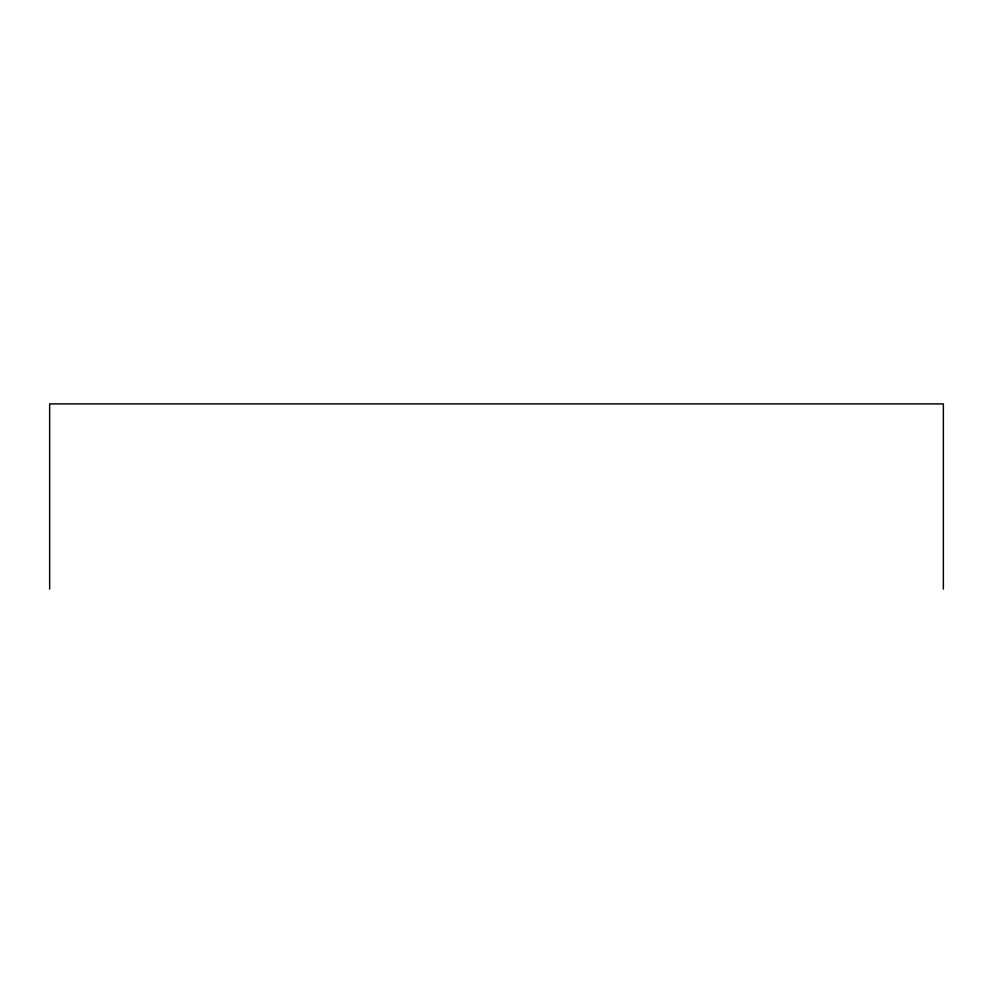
<?xml version="1.0" encoding="UTF-8"?>
<svg xmlns="http://www.w3.org/2000/svg" width="993" height="993" viewBox="0 0 993 993"><rect width="100%" height="100%" fill="white"/><g stroke="black" fill="none" stroke-linecap="round" stroke-linejoin="round"><path stroke-width="1.49" d="M943.35 589.097L943.35 403.903L49.65 403.903L49.65 589.097"/></g></svg>
